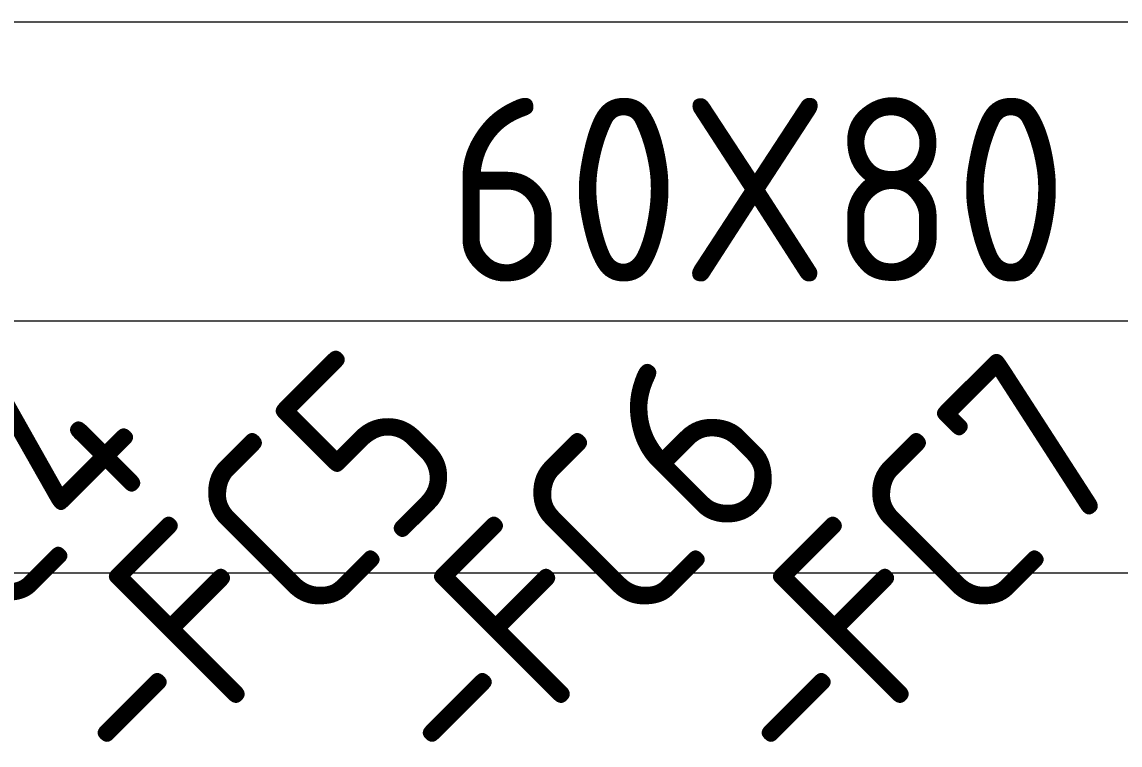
# Model space of a CAD drawing. Header units: millimetres. Extents: x 4137 to 6698, y 1400 to 3585.
# Drawn here: x 4598.8 to 4718.4, y 2872 to 2950.8 of the extents above; entities that cross this region are included whole.
import ezdxf

# ---------------------------------------------------------------- set-up
doc = ezdxf.new("R2010")
doc.units = ezdxf.units.MM
doc.layers.add('002-PI-Kabelska kanalica', color=150, linetype='Continuous')
doc.layers.add('SI-ORMAR-Tekst', color=7, linetype='Continuous', lineweight=5)
doc.styles.add('PI0', font='isocpeur.ttf', dxfattribs={"width": 0.9})

msp = doc.modelspace()

# ---------------------------------------------------------------- linework, layer by layer
at = {"color": 0, "linetype": 'ByBlock', "lineweight": 0, "ltscale": 0.25}
msp.add_line((4348.21, 2918.22), (5016.29, 2918.22), dxfattribs=at)
at = {"layer": '002-PI-Kabelska kanalica', "color": 0, "linetype": 'ByBlock', "lineweight": 0}
for p, q in [((4370.95, 2950.78), (4985.95, 2950.78)), ((4370.95, 2890.78), (4985.95, 2890.78))]:
    msp.add_line(p, q, dxfattribs=at)

# ---------------------------------------------------------------- texts
at = {"color": 0, "style": 'PI0', "width": 0.9}
msp.add_text('60X80', height=20, dxfattribs=at).set_placement((4645.15, 2922.51))
at = {"layer": 'SI-ORMAR-Tekst', "color": 0, "linetype": 'ByBlock', "lineweight": 0, "style": 'PI0', "width": 0.9}
for s, p in [('-FC5', (4612.12, 2866.17)), ('-FC7', (4684.42, 2866.17)), ('-FC6', (4647.52, 2866.17)), ('-FC4', (4578.13, 2866.57))]:
    msp.add_text(s, height=20, rotation=45, dxfattribs=at).set_placement(p)

doc.saveas('drawing.dxf')
